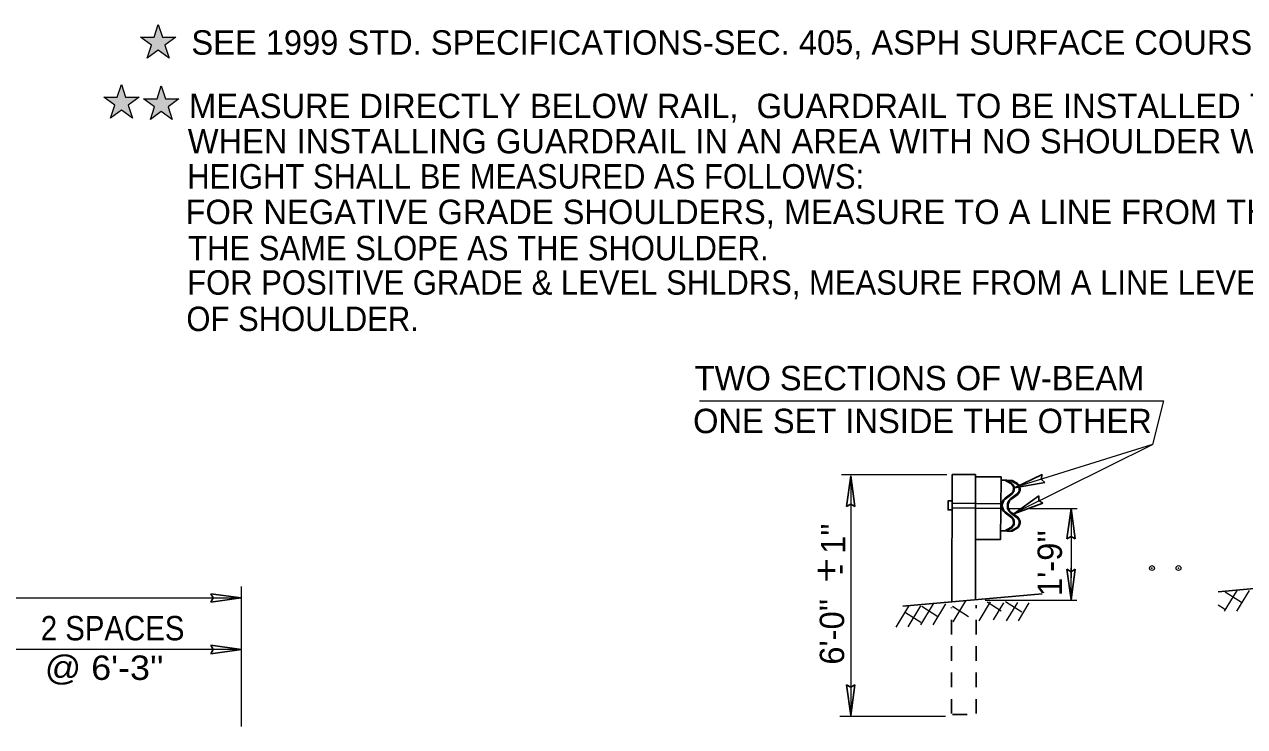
# Model space of a CAD drawing. Extents: x 578 to 948, y 17 to 286.
# Drawn here: x 824.9 to 892.5, y 155.2 to 194.1 of the extents above; entities that cross this region are included whole.
import ezdxf

# ---------------------------------------------------------------- set-up
doc = ezdxf.new("R2010")
doc.units = 0
doc.header["$LTSCALE"] = 0.54
doc.header["$PDMODE"] = 32
doc.header["$PDSIZE"] = 0.27
doc.linetypes.add('SHORT_DASHED', pattern=[2.7, 1.5, -1.2])
doc.layers.add('1', color=7, linetype='Continuous', lineweight=13)

msp = doc.modelspace()

# ---------------------------------------------------------------- hatches: boundary and pattern name
at = {"layer": '1'}
for points in [[(831.3563, 193.3462), (832.1039, 193.3462), (832.3348, 194.0573), (832.566, 193.3462), (833.3135, 193.3462), (832.7086, 192.9066), (832.9396, 192.1958), (832.3348, 192.6352), (831.7301, 192.1958), (831.9611, 192.9068)], [(829.3193, 190.0282), (830.0669, 190.0282), (830.2978, 190.7393), (830.529, 190.0282), (831.2765, 190.0282), (830.6716, 189.5886), (830.9026, 188.8778), (830.2978, 189.3172), (829.6931, 188.8778), (829.9241, 189.5888)], [(831.5259, 189.9431), (832.2736, 189.9431), (832.5045, 190.6541), (832.7357, 189.9431), (833.4833, 189.9431), (832.8783, 189.5034), (833.1093, 188.7926), (832.5045, 189.232), (831.8998, 188.7926), (832.1308, 189.5036)]]:
    msp.add_hatch(color=256, dxfattribs=at).paths.add_polyline_path(points)

# ---------------------------------------------------------------- linework, layer by layer
for p, q in [((880.019, 167.1628), (887.3828, 170.8041)), ((875.99, 169.1233), (870.1643, 169.1233)), ((870.6782, 169.0704), (870.6782, 155.9125)), ((879.3253, 167.2694), (880.1078, 167.2694)), ((880.5762, 167.2694), (883.2118, 167.2694)), ((882.8751, 167.2694), (882.8751, 163.4258)), ((882.8751, 162.3444), (882.8751, 163.9862)), ((836.9455, 155.1961), (836.9455, 162.9524)), ((753.7168, 162.3767), (836.9455, 162.3162)), ((877.034, 162.1483), (876.3329, 160.9905)), ((878.1168, 162.1843), (883.1993, 162.1843)), ((892.0573, 162.7326), (891.3563, 161.5748)), ((892.3063, 162.0617), (891.4139, 162.6353)), ((892.7372, 162.7326), (892.0363, 161.5748)), ((873.882, 161.8619), (873.181, 160.7041)), ((874.5513, 160.9484), (873.659, 161.522)), ((874.5442, 161.8833), (873.8432, 160.7256)), ((875.2417, 161.9893), (874.5407, 160.8315)), ((875.5049, 161.2663), (874.6126, 161.8398)), ((875.9215, 161.9893), (875.2204, 160.8315)), ((877.2001, 161.2663), (876.3078, 161.8398)), ((878.3984, 162.0924), (877.7633, 161.0435)), ((879.0013, 161.5842), (878.22, 162.0863)), ((879.1344, 162.0485), (878.5641, 161.1063)), ((880.1412, 161.5278), (879.2489, 162.1013)), ((879.9008, 162.0614), (879.283, 161.0409)), ((880.5413, 162.0399), (879.9366, 161.0409)), ((891.3669, 161.6917), (891.0088, 161.9219)), ((836.9455, 159.4627), (771.1066, 159.4627)), ((875.9265, 155.7543), (870.0764, 155.7543))]:
    msp.add_line(p, q, dxfattribs=at)
at = {"layer": '1', "lineweight": 25}
for p, q in [((870.6773, 169.07), (870.4454, 167.3823)), ((870.6773, 169.07), (870.9093, 167.3823)), ((877.5857, 165.5548), (877.5857, 169.144)), ((877.5896, 169.0218), (879.0001, 169.0104)), ((879.738, 168.4168), (881.2747, 169.1526)), ((879.2898, 168.8259), (879.0058, 168.8262)), ((879.5323, 168.6497), (879.2015, 168.8258)), ((879.5706, 168.6763), (879.2898, 168.8259)), ((879.6106, 168.8126), (879.3265, 168.8128)), ((879.853, 168.6363), (879.5223, 168.8124)), ((879.8913, 168.663), (879.6106, 168.8126)), ((879.738, 168.4168), (881.4162, 168.7108)), ((876.291, 167.5537), (879.0041, 167.5318)), ((879.5989, 168.0588), (879.2169, 167.7758)), ((879.5213, 168.0555), (879.2176, 167.8306)), ((879.9197, 168.0453), (879.5377, 167.7624)), ((879.842, 168.0422), (879.5383, 167.8172)), ((879.7117, 166.9778), (881.0978, 167.9685)), ((879.7117, 166.9778), (881.3137, 167.5579)), ((876.2901, 167.2963), (878.9737, 167.2748)), ((879.5992, 166.8008), (879.2171, 167.0837)), ((879.5215, 166.8039), (879.2177, 167.029)), ((879.9199, 166.7873), (879.5378, 167.0703)), ((879.8423, 166.7906), (879.5384, 167.0156)), ((882.8743, 167.2692), (882.6424, 165.5813)), ((882.8743, 167.2692), (883.1063, 165.5813)), ((879.5325, 166.2098), (879.2013, 166.0335)), ((879.8533, 166.1964), (879.522, 166.0202)), ((879.29, 166.0335), (879.0093, 166.0334)), ((879.5708, 166.1831), (879.29, 166.0335)), ((879.6108, 166.0202), (879.33, 166.0201)), ((879.8916, 166.1698), (879.6108, 166.0202)), ((882.8759, 162.2127), (882.6441, 163.9005)), ((882.8759, 162.2127), (883.1078, 163.9005)), ((891.0088, 162.6573), (897.9088, 163.2706)), ((836.9293, 162.314), (835.2413, 162.0833)), ((836.9293, 162.314), (835.2416, 162.5472)), ((881.2753, 162.5435), (873.5585, 161.8576)), ((836.9416, 159.4625), (835.2538, 159.6944)), ((836.9416, 159.4625), (835.2538, 159.2306)), ((870.679, 155.8128), (870.4471, 157.5007)), ((870.679, 155.8128), (870.9108, 157.5007))]:
    msp.add_line(p, q, dxfattribs=at)
at = {"layer": '1', "linetype": 'SHORT_DASHED', "lineweight": 25}
for p, q in [((876.2545, 155.9125), (876.2545, 161.7871)), ((877.614, 155.9125), (877.614, 161.9118)), ((876.3048, 155.8621), (877.615, 155.8621))]:
    msp.add_line(p, q, dxfattribs=at)
at = {"layer": '1'}
for points in [[(831.3563, 193.3462), (832.1039, 193.3462), (832.3348, 194.0573), (832.566, 193.3462), (833.3135, 193.3462), (832.7086, 192.9066), (832.9396, 192.1958), (832.3348, 192.6352), (831.7301, 192.1958), (831.9611, 192.9068)], [(829.3193, 190.0282), (830.0669, 190.0282), (830.2978, 190.7393), (830.529, 190.0282), (831.2765, 190.0282), (830.6716, 189.5886), (830.9026, 188.8778), (830.2978, 189.3172), (829.6931, 188.8778), (829.9241, 189.5888)], [(831.5259, 189.9431), (832.2736, 189.9431), (832.5045, 190.6541), (832.7357, 189.9431), (833.4833, 189.9431), (832.8783, 189.5034), (833.1093, 188.7926), (832.5045, 189.232), (831.8998, 188.7926), (832.1308, 189.5036)]]:
    msp.add_lwpolyline(points, close=True, dxfattribs=at)
msp.add_lwpolyline([(862.3073, 173.2263), (887.9927, 173.2263), (887.3827, 170.8034), (879.873, 168.4564)], dxfattribs=at)
at = {"layer": '1', "lineweight": 25}
for points in [[(876.2718, 162.0988), (876.2966, 169.144), (877.5857, 169.144)], [(879.0001, 169.0104), (878.9758, 165.5548), (877.5857, 165.5548), (877.5857, 162.2155)], [(881.2747, 169.1526), (881.2218, 168.8896), (881.4162, 168.7108)], [(876.2992, 167.1873), (876.0636, 167.1873), (876.0636, 167.6865), (876.276, 167.6865)], [(881.0978, 167.9685), (881.0913, 167.7003), (881.3137, 167.5579)], [(870.9093, 167.3823), (870.675, 167.5128), (870.4454, 167.3823)], [(883.1063, 165.5813), (882.8718, 165.7118), (882.6424, 165.5813)], [(882.6441, 163.9005), (882.8783, 163.7699), (883.1078, 163.9005)], [(835.2413, 162.0833), (835.372, 162.3176), (835.2416, 162.5472)], [(835.2538, 159.2306), (835.3843, 159.4649), (835.2538, 159.6944)], [(870.4471, 157.5007), (870.6814, 157.37), (870.9108, 157.5007)]]:
    msp.add_lwpolyline(points, dxfattribs=at)
for centre, radius, start, end in [((879.3348, 168.3561), 0.3537, 301.81191, 56.11069), ((879.3348, 168.3561), 0.3977, 311.60535, 53.63612), ((879.6556, 168.3427), 0.3537, 301.81191, 56.11069), ((879.6556, 168.3427), 0.3977, 311.60535, 53.63612), ((879.5384, 167.4298), 0.5134, 128.6839, 231.45176), ((879.5384, 167.4298), 0.4723, 132.89847, 227.11893), ((879.8592, 167.4164), 0.5134, 128.6839, 231.45176), ((879.8592, 167.4164), 0.4723, 132.89847, 227.11893), ((879.335, 166.5033), 0.3537, 303.88931, 58.18809), ((879.335, 166.5033), 0.3977, 306.36388, 48.39465), ((879.6558, 166.49), 0.3537, 303.88931, 58.18809), ((879.6558, 166.49), 0.3977, 306.36388, 48.39465)]:
    msp.add_arc(centre, radius, start, end, dxfattribs=at)
at = {"layer": '1'}
for p in [(887.3518, 163.9696), (888.8206, 163.9696)]:
    msp.add_point(p, dxfattribs=at)

# ---------------------------------------------------------------- texts
for s, p in [('SEE 1999 STD. SPECIFICATIONS-SEC. 405, ASPH SURFACE COURSE ( HOT MIX-COLD LAID )', (834.1706, 192.3809)), ("MEASURE DIRECTLY BELOW RAIL,  GUARDRAIL TO BE INSTALLED THIS DIMENSION +1''.", (834.0399, 188.8693)), ('WHEN INSTALLING GUARDRAIL IN AN AREA WITH NO SHOULDER WIDENING THE RAIL', (833.9699, 186.9197)), ('FOR NEGATIVE GRADE SHOULDERS, MEASURE TO A LINE FROM THE SHOULDER ON ', (833.8459, 183.0056)), ('TWO SECTIONS OF W-BEAM', (862.0364, 173.808)), ('ONE SET INSIDE THE OTHER', (861.948, 171.4357))]:
    msp.add_text(s, height=1.351, dxfattribs=at).set_placement(p)
for s, width, p in [('HEIGHT SHALL BE MEASURED AS FOLLOWS:', 0.95, (833.9404, 184.9732)), ('THE SAME SLOPE AS THE SHOULDER.', 0.95, (833.9888, 181.0031)), ('FOR POSITIVE GRADE & LEVEL SHLDRS, MEASURE FROM A LINE LEVEL WITH THE EDGE', 0.95, (833.9368, 179.0983)), ('OF SHOULDER.', 0.95, (833.8928, 177.0871)), ('2 SPACES', 0.9, (825.8311, 159.9668)), ("@ 6'-3''", 1.1, (826.0539, 157.7792))]:
    msp.add_text(s, height=1.351, dxfattribs=dict(at, width=width)).set_placement(p)
for s, p in [("1''", (870.3719, 164.7496)), ("1'-9''", (882.3698, 162.4223)), ('-', (870.6761, 163.5994)), ("6'-0''", (870.31, 158.6227))]:
    msp.add_text(s, height=1.351, rotation=90, dxfattribs=at).set_placement(p)
at = {"layer": '1', "width": 1.3}
msp.add_text('+', height=1.351, rotation=90, dxfattribs=at).set_placement((869.986, 163.1572))

doc.saveas('drawing.dxf')
